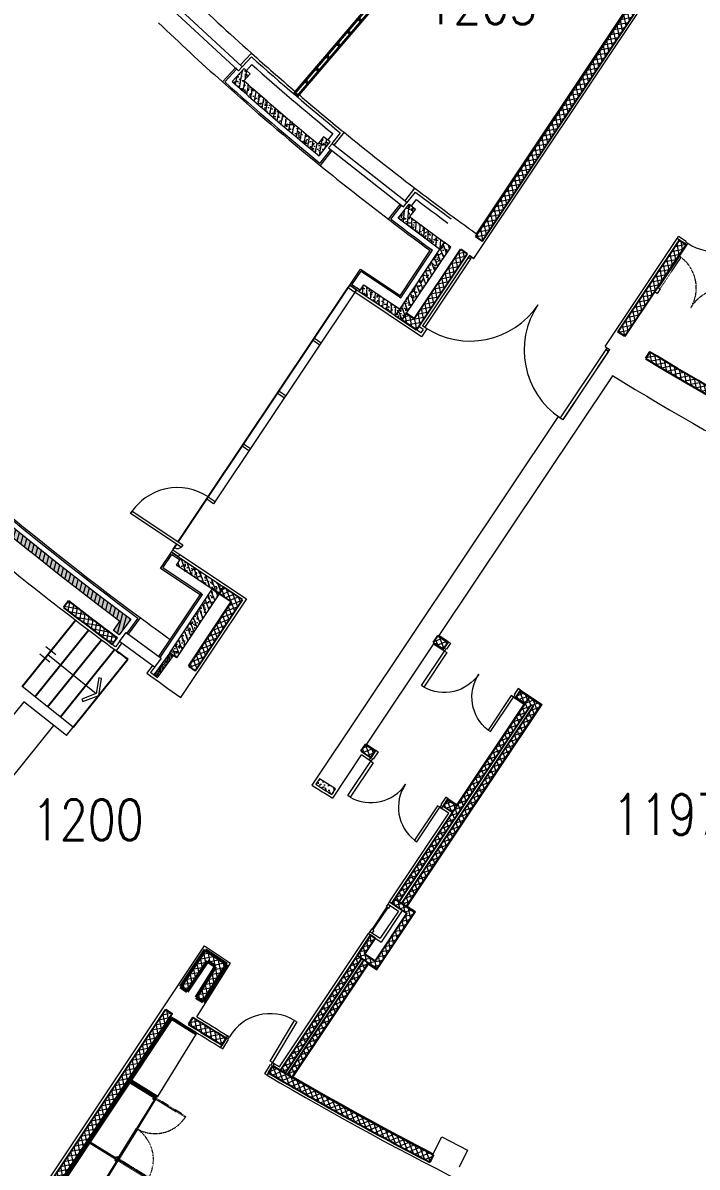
# Model space of a CAD drawing. Header units: inches. Extents: x 13084 to 220150, y 6494 to 167180.
# Drawn here: x 50790 to 63194, y 36095 to 57131 of the extents above; entities that cross this region are included whole.
import ezdxf
from ezdxf.enums import TextEntityAlignment as Align

# ---------------------------------------------------------------- set-up
doc = ezdxf.new("R2010")
doc.units = ezdxf.units.IN
doc.header["$MEASUREMENT"] = 0
doc.linetypes.add('Ground Floor$0$HIDDEN', pattern=[0.375, 0.25, -0.125])
for name, color, linetype, lineweight in [('Ground Floor$0$A-G23-M-Stairs-Concrete', 251, 'Continuous', 25), ('Ground Floor$0$A-G250-G-Walls-Low-Level', 8, 'Continuous', 15), ('Ground Floor$0$A-G250-G-Walls-Precast-Concrete', 7, 'Continuous', 15), ('Ground Floor$0$A-G250-M-Walls-Blockwork', 7, 'Continuous', 25), ('Ground Floor$0$A-G250-M-Walls-Concrete', 7, 'Continuous', 20), ('Ground Floor$0$A-G250-M-Walls-Plasterboard-Partition', 7, 'Continuous', 15), ('Ground Floor$0$A-G252-H-Internal-Walls', 251, 'Continuous', 9), ('Ground Floor$0$A-G262-H-Precast-Panel', 251, 'Continuous', 5), ('Ground Floor$0$A-G312-M-Metal-Cladding', 251, 'Continuous', 9), ('Ground Floor$0$A-G312-M-Wall-Cladding-Panel', 7, 'Continuous', 9), ('Ground Floor$0$A-G312-M-Wall-Finish-Plaster', 7, 'Continuous', 15), ('Ground Floor$0$A-G321-M-Window', 251, 'Continuous', 9), ('Ground Floor$0$A-G322-M-Door', 251, 'Continuous', 15), ('Ground Floor$0$A-G4-M-Furniture-Built-In', 251, 'Continuous', 9), ('Ground Floor$0$A-G572-Fire-Hose-Cabinet', 251, 'Continuous', 15), ('Ground Floor$0$A-Z036-G-Stair-Symbology', 251, 'Continuous', 15), ('Ground Floor$0$Z-Z001-S-Room-Name-Identification-250', 7, 'Continuous', 15)]:
    doc.layers.add(name, color=color, linetype=linetype, lineweight=lineweight)
doc.styles.add('Ground Floor$0$Tag-RomanS', font='romans.shx', dxfattribs={"width": 0.8})
pattern_1 = [(101, (31615.24, 164129.57), (-77.916658, -15.145464), []), (191, (31615.24, 164129.57), (15.145464, -77.916658), [])]
pattern_2 = [(291.250004, (31615.24, 164129.57), (73.978123, 28.768524), []), (21.250004, (31615.24, 164129.57), (-28.768524, 73.978123), [])]
pattern_3 = [(50, (31615.24, 164129.57), (182.18467, -15.93909), [19.05, -209.55]), (355, (31615.24, 164129.57), (-35.24283, 191.05664), [15.24, -167.64]), (100.451, (31630.42, 164128.24), (146.9425, 175.1167), [16.19, -178.09]), (46.1842, (31615.24, 164180.37), (271.07904, -42.04233), [28.575, -314.325]), (96.6356, (31637.83, 164176.87), (237.40423, 247.42556), [24.285, -267.135]), (351.184, (31615.24, 164180.37), (237.4046, 247.4251), [22.86, -251.46]), (21, (31640.64, 164167.67), (151.61488, -102.26552), [19.05, -209.55]), (326, (31640.64, 164167.67), (61.80203, 184.18797), [15.24, -167.64]), (71.4514, (31653.27, 164159.15), (213.4165, 81.92286), [16.19, -178.09]), (37.5, (31615.24, 164129.57), (3.088603, 84.55504), [0, -165.608, 0, -170.18, 0, -168.275]), (7.5, (31615.24, 164129.57), (66.81966, 100.180575), [0, -97.028, 0, -161.798, 0, -64.135]), (327.5, (31558.6, 164129.57), (135.590595, -5.728744), [0, -63.5, 0, -198.12, 0, -262.89]), (317.5, (31533.2, 164129.57), (148.12918, 25.42649), [0, -82.55, 0, -131.572, 0, -186.69])]
pattern_4 = [(110, (31615.24, 164129.57), (-74.5881, -27.14785), [])]

# ---------------------------------------------------------------- blocks, each defined once
blk = doc.blocks.new('Ground Floor$0$cb22')
at = {"linetype": 'Ground Floor$0$HIDDEN', "ltscale": 0.25}
for points in [[(-4, 2), (31, 2), (72, 698), (37, 700)], [(1402, 0), (1367, 0), (1367, 701), (1402, 701)], [(1402, 0), (1437, 0), (1437, 701), (1402, 701)], [(2808, 0), (2773, 0), (2773, 701), (2808, 701)]]:
    blk.add_lwpolyline(points, close=True, dxfattribs=at)
at = {"ltscale": 0.25}
for points in [[(-19, 2), (35, 2), (35, -98), (-25, -98)], [(1372, 0), (1432, 0), (1432, -100), (1372, -100)], [(2748, 0), (2808, 0), (2812, -100), (2748, -100)]]:
    blk.add_lwpolyline(points, close=True, dxfattribs=at)
at = {"linetype": 'Ground Floor$0$HIDDEN', "ltscale": 0.25}
for centre, start, end in [((-4, -2), 0.1605, 86.6222), ((1402, -2), 89.9732, 179.8432), ((1402, -2), 0.1568, 90.0268), ((2808, -2), 89.9732, 179.8432)]:
    blk.add_arc(centre, 703, start, end, dxfattribs=at)
blk = doc.blocks.new('Ground Floor$0$Plant Room Door 1600-180')
at = {"layer": 'Ground Floor$0$A-G322-M-Door'}
for points in [[(-1562, 180), (-1562, 942), (-1612, 942), (-1612, 180)], [(-138, 180), (-138, 942), (-88, 942), (-88, 180)], [(-1600, 130), (-1612, 130), (-1612, 180), (-1650, 180), (-1650, 0), (-1600, 0)], [(-100, 130), (-88, 130), (-88, 180), (-50, 180), (-50, 0), (-100, 0)]]:
    blk.add_lwpolyline(points, close=True, dxfattribs=at)
for centre, start, end in [((-1615, 179), 0.0901, 86.0243), ((-85, 179), 93.9757, 179.9099)]:
    blk.add_arc(centre, 765, start, end, dxfattribs=at)
blk = doc.blocks.new('Ground Floor$0$tag-roomname')
at = {"lineweight": 18, "ltscale": 0.01, "style": 'Ground Floor$0$Tag-RomanS', "width": 0.8}
blk.add_attdef('ROOM_NO_2', text='', height=3, dxfattribs=at).set_placement((0, 1.612), align=Align.MIDDLE_CENTER)
at = {"linetype": 'ByBlock', "lineweight": 13, "ltscale": 0.01, "style": 'Ground Floor$0$Tag-RomanS', "width": 0.8, "flags": 1}
for tag, p in [('ROOM_NAME_1', (0, -2.288)), ('AREA', (0, -5.744))]:
    blk.add_attdef(tag, text='', height=2.8, dxfattribs=at).set_placement(p, align=Align.MIDDLE_CENTER)
blk = doc.blocks.new('Ground Floor$0$Plant Room Door 1600-215')
at = {"layer": 'Ground Floor$0$A-G322-M-Door'}
for points in [[(-1562, 977), (-1612, 977), (-1612, 215), (-1562, 215), (-1562, 977)], [(-138, 977), (-88, 977), (-88, 215), (-138, 215), (-138, 977)], [(-100, 165), (-88, 165), (-88, 215), (-50, 215), (-50, 0), (-100, 0)]]:
    blk.add_lwpolyline(points, close=True, dxfattribs=at)
at = {"layer": 'Ground Floor$0$A-G322-M-Door', "elevation": 0}
blk.add_lwpolyline([(-1600, 165), (-1612, 165), (-1612, 215), (-1650, 215), (-1650, 0), (-1600, 0)], close=True, dxfattribs=at)
at = {"layer": 'Ground Floor$0$A-G322-M-Door'}
for centre, start, end in [((-1615, 214), 0.0901, 86.0243), ((-85, 214), 93.9757, 179.9099)]:
    blk.add_arc(centre, 765, start, end, dxfattribs=at)
blk = doc.blocks.new('Ground Floor$0$d64')
at = {"layer": 'Ground Floor$0$A-G322-M-Door'}
blk.add_lwpolyline([(61530, -126906), (62649, -126862), (62651, -126912), (61532, -126956)], close=True, dxfattribs=at)
for radius, start, end in [(100, 92.263, 182.263), (1020, 272.263, 3.6339)]:
    blk.add_arc((61631, -126927), radius, start, end, dxfattribs=at)
blk = doc.blocks.new('Ground Floor$0$FHC')
at = {"ltscale": 0.2}
for p, q in [((700, 280), (0, 280)), ((0, 0), (0, 280)), ((650, 230), (50, 230)), ((50, 0), (50, 230)), ((650, 0), (650, 230)), ((700, 0), (700, 280)), ((50, 0), (0, 0)), ((100, 50), (50, 50)), ((50, 0), (50, 50)), ((100, 0), (50, 0)), ((100, 50), (100, 0)), ((100, 35), (600, 35)), ((100, 15), (600, 15)), ((600, 0), (600, 50)), ((600, 50), (650, 50)), ((600, 0), (650, 0)), ((650, 0), (650, 50)), ((650, 0), (700, 0))]:
    blk.add_line(p, q, dxfattribs=at)
blk = doc.blocks.new('Ground Floor$0$FIRE DOOR 3100mm')
at = {"layer": 'Ground Floor$0$A-G322-M-Door', "linetype": 'Continuous'}
for p, q in [((-3089, -52, 0), (-3103, -52, 0)), ((-3089, -40, 0), (-3089, -52, 0)), ((-13, -41, 0), (-13, -53, 0)), ((-13, -53, 0), (1, -53, 0))]:
    blk.add_line(p, q, dxfattribs=at)
at = {"layer": 'Ground Floor$0$A-G322-M-Door'}
for p, q in [((-3103, -52, 0), (-3103, -1551, 0)), ((-3049, -40, 0), (-3089, -40, 0)), ((-3049, -40, 0), (-3049, -1551, 0)), ((-53, -41, 0), (-13, -41, 0)), ((-53, -41, 0), (-53, -1552, 0)), ((1, -53, 0), (1, -1552, 0)), ((-3049, -1551, 0), (-3103, -1551, 0)), ((-3102, -1551, 0), (-3052, -1551, 0)), ((-53, -1552, 0), (1, -1552, 0)), ((0, -1552, 0), (-50, -1552, 0))]:
    blk.add_line(p, q, dxfattribs=at)
at = {"layer": 'Ground Floor$0$A-G322-M-Door', "elevation": 0}
for points in [[(-3049, -38), (-3049, 0), (-3103, 0), (-3103, -50), (-3091, -50), (-3091, -38), (-3049, -38)], [(-53, -39), (-53, -1), (1, -1), (1, -51), (-11, -51), (-11, -39), (-53, -39)]]:
    blk.add_lwpolyline(points, dxfattribs=at)
at = {"layer": 'Ground Floor$0$A-G322-M-Door'}
for centre, start, end in [((-3051, -51, 0), 270.0847, 0.0108), ((-50, -51, 0), 179.9653, 269.8919)]:
    blk.add_arc(centre, 1501, start, end, dxfattribs=at)
blk = doc.blocks.new('Ground Floor$0$Part Frame4')
for p, q in [((0, 100), (6016, 100, 0)), ((0, 100), (0, 0)), ((0, 87), (6016, 87)), ((0, 75), (6016, 75)), ((6016, 25), (0, 25)), ((6016, 13), (0, 13)), ((0, 0), (6016, 0, 0)), ((6016, 100, 0), (6016, 0, 0))]:
    blk.add_line(p, q)
at = {"elevation": 0}
for points in [[(0, 25), (0, 75), (50, 75), (50, 65), (10, 65), (10, 35), (50, 35), (50, 25)], [(300, 25), (300, 75), (350, 75), (350, 65), (310, 65), (310, 35), (350, 35), (350, 25)], [(600, 25), (600, 75), (650, 75), (650, 65), (610, 65), (610, 35), (650, 35), (650, 25)], [(900, 25), (900, 75), (950, 75), (950, 65), (910, 65), (910, 35), (950, 35), (950, 25)], [(1200, 25), (1200, 75), (1250, 75), (1250, 65), (1210, 65), (1210, 35), (1250, 35), (1250, 25)], [(1500, 25), (1500, 75), (1550, 75), (1550, 65), (1510, 65), (1510, 35), (1550, 35), (1550, 25)], [(1800, 25), (1800, 75), (1850, 75), (1850, 65), (1810, 65), (1810, 35), (1850, 35), (1850, 25)], [(2100, 25), (2100, 75), (2150, 75), (2150, 65), (2110, 65), (2110, 35), (2150, 35), (2150, 25)], [(2400, 25), (2400, 75), (2450, 75), (2450, 65), (2410, 65), (2410, 35), (2450, 35), (2450, 25)], [(2700, 25), (2700, 75), (2750, 75), (2750, 65), (2710, 65), (2710, 35), (2750, 35), (2750, 25)], [(3000, 25), (3000, 75), (3050, 75), (3050, 65), (3010, 65), (3010, 35), (3050, 35), (3050, 25)], [(3316, 25), (3316, 75), (3266, 75), (3266, 65), (3306, 65), (3306, 35), (3266, 35), (3266, 25)], [(3616, 25), (3616, 75), (3566, 75), (3566, 65), (3606, 65), (3606, 35), (3566, 35), (3566, 25)], [(3916, 25), (3916, 75), (3866, 75), (3866, 65), (3906, 65), (3906, 35), (3866, 35), (3866, 25)], [(4216, 25), (4216, 75), (4166, 75), (4166, 65), (4206, 65), (4206, 35), (4166, 35), (4166, 25)], [(4516, 25), (4516, 75), (4466, 75), (4466, 65), (4506, 65), (4506, 35), (4466, 35), (4466, 25)], [(4816, 25), (4816, 75), (4766, 75), (4766, 65), (4806, 65), (4806, 35), (4766, 35), (4766, 25)], [(5116, 25), (5116, 75), (5066, 75), (5066, 65), (5106, 65), (5106, 35), (5066, 35), (5066, 25)], [(5416, 25), (5416, 75), (5366, 75), (5366, 65), (5406, 65), (5406, 35), (5366, 35), (5366, 25)], [(5716, 25), (5716, 75), (5666, 75), (5666, 65), (5706, 65), (5706, 35), (5666, 35), (5666, 25)], [(6016, 25), (6016, 75), (5966, 75), (5966, 65), (6006, 65), (6006, 35), (5966, 35), (5966, 25)]]:
    blk.add_lwpolyline(points, close=True, dxfattribs=at)
blk = doc.blocks.new('Ground Floor$0$A$C647553F4')
for p, q in [((2, 0), (0, 0)), ((2, -21), (2, 0)), ((2, -21), (0, -21)), ((17, -8), (2, -8)), ((17, -13), (2, -13)), ((5, -36), (30, -36)), ((5, -39), (5, -36)), ((10, -13), (8, -36)), ((11, -3), (11, -8)), ((11, -3), (24, -3)), ((13, -5), (21, -5)), ((13, -8), (13, -5)), ((13, -15), (13, -13)), ((21, -15), (13, -15)), ((21, -5), (21, -15)), ((24, -3), (27, -36)), ((30, -39), (30, -36))]:
    blk.add_line(p, q)
at = {"elevation": 0}
blk.add_lwpolyline([(5, -36), (30, -36), (30, -39), (5, -39)], close=True, dxfattribs=at)
blk.add_circle((17, -10), 2.46)
blk = doc.blocks.new('Ground Floor$0$A$C05DB4EB2')
h = blk.add_hatch(color=256)
h.paths.add_polyline_path([(-13, -48), (13, -48), (13, -2), (-13, -2)], flags=16)
h.paths.add_polyline_path([(-15, -50), (15, -50), (15, 0), (-15, 0)])
for points in [[(-15, -50), (15, -50), (15, 0), (-15, 0)], [(-13, -48), (13, -48), (13, -2), (-13, -2)]]:
    blk.add_lwpolyline(points, close=True)

msp = doc.modelspace()

# ---------------------------------------------------------------- hatches: boundary and pattern name
at = {"layer": 'Ground Floor$0$A-G252-H-Internal-Walls'}
h = msp.add_hatch(dxfattribs=at)
h.set_pattern_fill('ANSI37', color=256, scale=25, angle=56, style=0)
h.set_pattern_definition(pattern_1)
h.paths.add_polyline_path([(62584, 58120), (62463, 58208), (59117, 53204), (59239, 53116)])
h = msp.add_hatch(dxfattribs=at)
h.set_pattern_fill('ANSI37', color=256, scale=25, angle=56, style=0)
h.set_pattern_definition(pattern_1)
h.paths.add_polyline_path([(61736, 51448), (61864, 51369), (62990, 53055), (62865, 53138)])
h = msp.add_hatch(dxfattribs=at)
h.set_pattern_fill('ANSI37', color=256, scale=25, angle=56, style=0)
h.set_pattern_definition(pattern_1)
h.paths.add_polyline_path([(58964, 52883), (58842, 52971), (57988, 51694), (57845, 51790), (57762, 51665), (58030, 51486)])
h = msp.add_hatch(dxfattribs=at)
h.set_pattern_fill('ANSI37', color=256, scale=25, angle=56, style=0)
h.set_pattern_definition([(101, (31615.24, 164128.42), (-77.91666, -15.145464), []), (191, (31615.24, 164128.42), (15.145464, -77.91666), [])])
h.paths.add_polyline_path([(65019, 50736, -0.00077), (64887, 50808), (64393, 49898, -0.011741), (62366, 51060), (62288, 50932, 0.034592), (68421, 47779), (68479, 47917, -0.022075), (64525, 49827)])
h.paths.add_polyline_path([(62366, 51060, -0.000251), (62324, 51086), (62245, 50958, 0.000251), (62288, 50932)])
h.paths.add_polyline_path([(68525, 47898, -0.000251), (68479, 47917), (68421, 47779, 0.000251), (68467, 47759)])
h = msp.add_hatch(dxfattribs=at)
h.set_pattern_fill('ANSI37', color=256, scale=25, angle=-113.75, style=0)
h.set_pattern_definition([(291.250004, (31612.745, 164131.24), (73.978123, 28.768524), []), (21.250004, (31612.745, 164131.24), (-28.768524, 73.978123), [])])
h.paths.add_polyline_path([(53835, 45304), (53957, 45217), (54832, 46527), (54480, 46762), (54397, 46637), (54624, 46485)])
h = msp.add_hatch(dxfattribs=at)
h.set_pattern_fill('ANSI37', color=256, scale=25, angle=35, style=0)
h.set_pattern_definition([(80, (31615.24, 164129.57), (-78.169115, 13.783324), []), (170, (31615.24, 164129.57), (-13.783324, -78.169115), [])])
h.paths.add_polyline_path([(51628, 46504), (51536, 46385, 0.004709), (52432, 45705), (52522, 45825, -0.004709)])
h = msp.add_hatch(dxfattribs=at)
h.set_pattern_fill('ANSI37', color=256, scale=25, angle=-113.75, style=0)
h.set_pattern_definition(pattern_2)
h.paths.add_polyline_path([(58606, 45740), (58423, 45862), (58340, 45738), (58523, 45616)])
h = msp.add_hatch(dxfattribs=at)
h.set_pattern_fill('AR-CONC', color=256, scale=0.3, angle=90, style=0)
h.set_pattern_definition([(140, (31615.24, 164129.57), (4.781726, 54.6554), [5.715, -62.865]), (85, (31615.24, 164129.57), (-57.316993, -10.572848), [4.572, -50.292]), (190.451, (31615.637, 164134.124), (-52.535006, 44.08275), [4.857, -53.427]), (136.1842, (31600, 164129.57), (12.6127, 81.323712), [8.5725, -94.2975]), (186.6356, (31601.05, 164136.35), (-74.227667, 71.22127), [7.2855, -80.1405]), (81.184, (31600, 164129.57), (-74.227535, 71.22138), [6.858, -75.438]), (111, (31603.81, 164137.19), (30.679656, 45.484464), [5.715, -62.865]), (56, (31603.81, 164137.19), (-55.25639, 18.540609), [4.572, -50.292]), (161.4514, (31606.365, 164140.98), (-24.576857, 64.024947), [4.857, -53.427]), (127.5, (31615.239, 164129.57), (-25.3665117, 0.926581), [0, -49.6824, 0, -51.054, 0, -50.4825]), (97.5, (31615.24, 164129.57), (-30.0541724, 20.045899), [0, -29.1084, 0, -48.5394, 0, -19.2405]), (57.5, (31615.239, 164112.577), (1.7186232, 40.6771786), [0, -19.05, 0, -59.436, 0, -78.867]), (47.5, (31615.24, 164104.957), (-7.627947, 44.438754), [0, -24.765, 0, -39.4716, 0, -56.007])])
h.paths.add_polyline_path([(53560, 45500), (53493, 45548), (53200, 45142), (53268, 45094)])
h = msp.add_hatch(dxfattribs=at)
h.set_pattern_fill('ANSI37', color=256, scale=25, angle=-113.75, style=0)
h.set_pattern_definition([(291.250004, (32948.61, 166125.1), (73.978123, 28.768524), []), (21.250004, (32948.61, 166125.1), (-28.768524, 73.978123), [])])
h.paths.add_polyline_path([(60028, 44610), (60111, 44735), (59937, 44851), (59853, 44727)])
h = msp.add_hatch(dxfattribs=at)
h.set_pattern_fill('ANSI37', color=256, scale=25, angle=-113.75, style=0)
h.set_pattern_definition(pattern_2)
h.paths.add_polyline_path([(60319, 44596), (60111, 44735), (57632, 41024), (57715, 40968), (60139, 44596), (60180, 44568), (57757, 40941), (57840, 40885)])
h = msp.add_hatch(dxfattribs=at)
h.set_pattern_fill('ANSI37', color=256, scale=25, angle=-113.75, style=0)
h.set_pattern_definition(pattern_2)
h.paths.add_polyline_path([(57090, 43867), (57007, 43742), (57189, 43620), (57273, 43745)])
h = msp.add_hatch(dxfattribs=at)
h.set_pattern_fill('AR-CONC', color=256, angle=90, style=0)
h.set_pattern_definition([(140, (31615.24, 164129.57), (15.93909, 182.18467), [19.05, -209.55]), (85, (31615.24, 164129.57), (-191.05664, -35.24283), [15.24, -167.64]), (190.451, (31616.57, 164144.75), (-175.1167, 146.9425), [16.19, -178.09]), (136.1842, (31564.44, 164129.57), (42.04233, 271.07904), [28.575, -314.325]), (186.6356, (31567.94, 164152.16), (-247.42556, 237.40423), [24.285, -267.135]), (81.184, (31564.44, 164129.57), (-247.4251, 237.4046), [22.86, -251.46]), (111, (31577.14, 164154.97), (102.26552, 151.61488), [19.05, -209.55]), (56, (31577.14, 164154.97), (-184.18797, 61.80203), [15.24, -167.64]), (161.4514, (31585.66, 164167.6), (-81.92286, 213.4165), [16.19, -178.09]), (127.5, (31615.24, 164129.57), (-84.55504, 3.088603), [0, -165.608, 0, -170.18, 0, -168.275]), (97.5, (31615.24, 164129.57), (-100.180575, 66.81966), [0, -97.028, 0, -161.798, 0, -64.135]), (57.5, (31615.24, 164072.93), (5.728744, 135.590595), [0, -63.5, 0, -198.12, 0, -262.89]), (47.5, (31615.24, 164047.53), (-25.42649, 148.12918), [0, -82.55, 0, -131.572, 0, -186.69])])
h.paths.add_polyline_path([(56247, 43236), (56178, 43132, 0.001465), (56474, 42945), (56543, 43049)])
h = msp.add_hatch(dxfattribs=at)
h.set_pattern_fill('ANSI37', color=256, scale=25, angle=-113.75, style=0)
h.set_pattern_definition(pattern_2)
h.paths.add_polyline_path([(58694, 42614), (58778, 42739), (58603, 42856), (58520, 42731)])
h = msp.add_hatch(dxfattribs=at)
h.set_pattern_fill('ANSI37', color=256, scale=25, angle=-123.7538, style=0)
h.set_pattern_definition([(191.24621, (64336.445, 93072.425), (-15.48015, 77.85085), []), (101.24621, (64336.445, 93072.425), (77.85085, 15.48015), [])])
h.paths.add_polyline_path([(56937, 39985), (57187, 40359), (57271, 40303), (57076, 40012), (57271, 39882), (57855, 40755), (57797, 40794), (57797, 40794), (57576, 40941), (57576, 40941), (57576, 40941), (57797, 40794), (57797, 40794), (57576, 40941), (57632, 41024), (57994, 40782), (57299, 39743)])
h = msp.add_hatch(dxfattribs=at)
h.set_pattern_fill('ANSI37', color=256, scale=25, angle=56, style=0)
h.set_pattern_definition(pattern_1)
h.paths.add_polyline_path([(54146, 40091), (53691, 39409), (53815, 39326), (54187, 39883), (54335, 39784), (53980, 39216), (54105, 39132), (54539, 39828)])
h = msp.add_hatch(dxfattribs=at)
h.set_pattern_fill('ANSI37', color=256, scale=25, angle=-113.75, style=0)
h.set_pattern_definition(pattern_2)
h.paths.add_polyline_path([(55526, 37873, 0.000388), (55613, 37823), (57020, 39929), (56937, 39985)])
h = msp.add_hatch(dxfattribs=at)
h.set_pattern_fill('ANSI37', color=256, scale=25, angle=-113.75, style=0)
h.set_pattern_definition(pattern_2)
h.paths.add_polyline_path([(57145, 39846), (57062, 39901), (55656, 37797, 0.000388), (55743, 37747)])
h = msp.add_hatch(dxfattribs=at)
h.set_pattern_fill('ANSI37', color=256, scale=25, angle=56, style=0)
h.set_pattern_definition(pattern_1)
edge = h.paths.add_edge_path()
edge.add_line((53411, 38995), (53536, 38911))
edge.add_line((53536, 38911), (48132, 30824))
edge.add_arc((88004, 93463), 74252, 237.40601, 237.52178, ccw=False)
edge.add_line((48006, 30905), (53411, 38995))
h = msp.add_hatch(dxfattribs=at)
h.set_pattern_fill('ANSI37', color=256, scale=25, angle=56, style=0)
h.set_pattern_definition(pattern_1)
h.paths.add_polyline_path([(53917, 38846), (53834, 38720, 0.002807), (54452, 38339), (54530, 38468, -0.002787)])
h = msp.add_hatch(dxfattribs=at)
h.set_pattern_fill('ANSI37', color=256, scale=25, angle=-113.75, style=0)
h.set_pattern_definition(pattern_2)
h.paths.add_polyline_path([(58276, 36185), (58346, 36318, -0.013087), (55388, 37954), (55311, 37826, 0.013092)])
at = {"layer": 'Ground Floor$0$A-G262-H-Precast-Panel'}
h = msp.add_hatch(dxfattribs=at)
h.set_pattern_fill('AR-CONC', color=256, style=0)
h.set_pattern_definition(pattern_3)
edge = h.paths.add_edge_path()
edge.add_arc((88115, 93630), 50175, 228.4776, 230.5223, ccw=False)
edge.add_line((54854, 56064), (54972, 56192))
edge.add_line((54972, 56192), (54860, 56292))
edge.add_line((54860, 56292), (54640, 56053))
edge.add_arc((88115, 93630), 50325, 228.3032, 230.6968)
edge.add_line((56238, 54688), (56441, 54945))
edge.add_line((56441, 54945), (56323, 55038))
edge.add_line((56323, 55038), (56215, 54901))
h = msp.add_hatch(dxfattribs=at)
h.set_pattern_fill('ANSI31', color=256, scale=25, angle=35, style=0)
h.set_pattern_definition([(80, (31615.24, 164129.57), (-78.169115, 13.783324), [])])
edge = h.paths.add_edge_path()
edge.add_arc((88115, 93630), 50175, 228.4776, 230.5223, ccw=False)
edge.add_line((54854, 56064), (54972, 56192))
edge.add_line((54972, 56192), (54860, 56292))
edge.add_line((54860, 56292), (54640, 56053))
edge.add_arc((88115, 93630), 50325, 228.3032, 230.6968)
edge.add_line((56238, 54688), (56441, 54945))
edge.add_line((56441, 54945), (56323, 55038))
edge.add_line((56323, 55038), (56215, 54901))
h = msp.add_hatch(dxfattribs=at)
h.set_pattern_fill('AR-CONC', color=256, style=0)
h.set_pattern_definition(pattern_3)
h.paths.add_polyline_path([(58540, 53098), (58456, 52973), (57692, 53542), (57895, 53800), (58012, 53707), (57904, 53570)])
h = msp.add_hatch(dxfattribs=at)
h.set_pattern_fill('ANSI31', color=256, scale=25, angle=40, style=0)
h.set_pattern_definition([(85, (31615.24, 164129.57), (-79.072954, 6.917987), [])])
h.paths.add_polyline_path([(58540, 53098), (58456, 52973), (57692, 53542), (57895, 53800), (58012, 53707), (57904, 53570)])
h = msp.add_hatch(dxfattribs=at)
h.set_pattern_fill('AR-CONC', color=256, style=0)
h.set_pattern_definition(pattern_3)
h.paths.add_polyline_path([(58661, 53010), (58540, 53098), (57638, 51748), (57762, 51665)])
h = msp.add_hatch(dxfattribs=at)
h.set_pattern_fill('ANSI31', color=256, scale=25, angle=65, style=0)
h.set_pattern_definition(pattern_4)
h.paths.add_polyline_path([(58661, 53010), (58540, 53098), (57638, 51748), (57762, 51665)])
h = msp.add_hatch(dxfattribs=at)
h.set_pattern_fill('AR-CONC', color=256, style=0)
h.set_pattern_definition([(50, (31614.86, 164129.82), (182.18467, -15.93909), [19.05, -209.55]), (355, (31614.86, 164129.82), (-35.24283, 191.05664), [15.24, -167.64]), (100.451, (31630.05, 164128.5), (146.9425, 175.1167), [16.19, -178.09]), (46.1842, (31614.86, 164180.62), (271.07904, -42.04233), [28.575, -314.325]), (96.6356, (31637.45, 164177.12), (237.40423, 247.42556), [24.285, -267.135]), (351.184, (31614.86, 164180.62), (237.4046, 247.4251), [22.86, -251.46]), (21, (31640.26, 164167.92), (151.61488, -102.26552), [19.05, -209.55]), (326, (31640.26, 164167.92), (61.80203, 184.18797), [15.24, -167.64]), (71.4514, (31652.9, 164159.4), (213.4165, 81.92286), [16.19, -178.09]), (37.5, (31614.864, 164129.82), (3.088603, 84.55504), [0, -165.608, 0, -170.18, 0, -168.275]), (7.5, (31614.86, 164129.82), (66.81966, 100.180575), [0, -97.028, 0, -161.798, 0, -64.135]), (327.5, (31558.22, 164129.82), (135.590595, -5.728744), [0, -63.5, 0, -198.12, 0, -262.89]), (317.5, (31532.82, 164129.82), (148.12918, 25.42649), [0, -82.55, 0, -131.572, 0, -186.69])])
h.paths.add_polyline_path([(57062, 52313), (57720, 51873), (57637, 51749), (56979, 52189)])
h = msp.add_hatch(dxfattribs=at)
h.set_pattern_fill('ANSI31', color=256, scale=25, angle=40, style=0)
h.set_pattern_definition([(85, (31614.864, 164129.82), (-79.072954, 6.917987), [])])
h.paths.add_polyline_path([(57062, 52313), (57720, 51873), (57637, 51749), (56979, 52189)])
h = msp.add_hatch(dxfattribs=at)
h.set_pattern_fill('AR-CONC', color=256, style=0)
h.set_pattern_definition(pattern_3)
h.paths.add_polyline_path([(46807, 51258), (46703, 51151, 0.03258), (52576, 46127), (52456, 45961), (52563, 45881), (52773, 46168, -0.033169)])
h = msp.add_hatch(dxfattribs=at)
h.set_pattern_fill('ANSI31', color=256, scale=25, angle=30, style=0)
h.set_pattern_definition([(75, (31615.24, 164129.57), (-76.67036, 20.54376), [])])
h.paths.add_polyline_path([(46807, 51258), (46703, 51151, 0.03258), (52576, 46127), (52456, 45961), (52563, 45881), (52773, 46168, -0.033169)])
h = msp.add_hatch(dxfattribs=at)
h.set_pattern_fill('AR-CONC', color=256, style=0)
h.set_pattern_definition(pattern_3)
h.paths.add_polyline_path([(53700, 47283), (54483, 46760), (54400, 46636), (53617, 47159)])
h = msp.add_hatch(dxfattribs=at)
h.set_pattern_fill('AR-CONC', color=256, style=0)
h.set_pattern_definition(pattern_3)
h.paths.add_polyline_path([(53700, 47283), (54483, 46760), (54400, 46636), (53617, 47159)])
h = msp.add_hatch(dxfattribs=at)
h.set_pattern_fill('ANSI31', color=256, scale=25, angle=65, style=0)
h.set_pattern_definition(pattern_4)
h.paths.add_polyline_path([(53700, 47283), (54483, 46760), (54400, 46636), (53617, 47159)])
h = msp.add_hatch(dxfattribs=at)
h.set_pattern_fill('AR-CONC', color=256, style=0)
h.set_pattern_definition(pattern_3)
h.paths.add_polyline_path([(54400, 46636), (53614, 45460), (53493, 45548), (54275, 46719)])
h = msp.add_hatch(dxfattribs=at)
h.set_pattern_fill('AR-CONC', color=256, style=0)
h.set_pattern_definition(pattern_3)
h.paths.add_polyline_path([(54400, 46636), (53614, 45460), (53493, 45548), (54275, 46719)])
h = msp.add_hatch(dxfattribs=at)
h.set_pattern_fill('ANSI31', color=256, scale=25, angle=65, style=0)
h.set_pattern_definition(pattern_4)
h.paths.add_polyline_path([(54400, 46636), (53614, 45460), (53493, 45548), (54275, 46719)])

# ---------------------------------------------------------------- linework, layer by layer
at = {"layer": 'Ground Floor$0$A-G23-M-Stairs-Concrete'}
for p, q in [((56774, 52265, 0), (54201, 48416, 0)), ((54201, 48416, 0), (53648, 47589)), ((53620, 47547, 0), (53551, 47443, 0)), ((50774, 44929), (51759, 46150)), ((51010, 44743), (51998, 45969)), ((51245, 44558), (52237, 45788)), ((51481, 44372), (52478, 45608)), ((51718, 44185), (52720, 45430))]:
    msp.add_line(p, q, dxfattribs=at)
msp.add_arc((88116, 93630), 59800, 233.45144, 233.70788, dxfattribs=at)
at = {"layer": 'Ground Floor$0$A-G250-G-Walls-Low-Level', "elevation": 0}
msp.add_lwpolyline([(53500, 45789, -0.002913), (52945, 46196)], format="xyb", dxfattribs=at)
at = {"layer": 'Ground Floor$0$A-G250-G-Walls-Low-Level'}
for centre, radius, start, end in [((88206, 93730), 49835, 226.297, 228.2056), ((88115, 93630), 50450, 226.3414, 228.1586), ((88198, 93737), 49835, 230.797, 232.7056), ((88115, 93630), 50450, 230.8414, 232.6586)]:
    msp.add_arc(centre, radius, start, end, dxfattribs=at)
at = {"layer": 'Ground Floor$0$A-G250-G-Walls-Precast-Concrete'}
for points in [[(52576, 46127, -0.06523), (41531, 56896), (41648, 56989, 0.065851), (52773, 46168), (52563, 45881), (52456, 45961)], [(56215, 54901, -0.008922), (54854, 56064), (54972, 56192), (54860, 56292), (54640, 56053, 0.010445), (56238, 54688), (56441, 54945), (56323, 55038)]]:
    msp.add_lwpolyline(points, format="xyb", close=True, dxfattribs=at)
at = {"layer": 'Ground Floor$0$A-G250-G-Walls-Precast-Concrete', "elevation": 0}
for points in [[(58540, 53098), (58456, 52973), (57692, 53542), (57895, 53800), (58012, 53707), (57904, 53570), (58540, 53098)], [(54400, 46636), (53614, 45460), (53493, 45548), (54275, 46719), (54400, 46636)]]:
    msp.add_lwpolyline(points, dxfattribs=at)
at = {"layer": 'Ground Floor$0$A-G250-G-Walls-Precast-Concrete'}
for points in [[(58661, 53010), (58540, 53098), (57638, 51748), (57762, 51665)], [(57061, 52314), (57721, 51873), (57637, 51748), (56978, 52189)], [(53698, 47285), (54483, 46760), (54400, 46636), (53615, 47160)]]:
    msp.add_lwpolyline(points, close=True, dxfattribs=at)
at = {"layer": 'Ground Floor$0$A-G250-M-Walls-Blockwork'}
for p, q in [((59117, 53204, 0), (62462, 58208, 0)), ((59238, 53117, 0), (62583, 58120, 0)), ((59117, 53204, 0), (59238, 53117, 0)), ((61736, 51448, 0), (62865, 53138, 0)), ((61864, 51369), (62990, 53055, 0)), ((62865, 53138, 0), (62990, 53055, 0)), ((57988, 51694, 0), (58842, 52971, 0)), ((58030, 51486, 0), (58964, 52883, 0)), ((58843, 52970, 0), (58964, 52883, 0)), ((57845, 51790), (57762, 51665)), ((57845, 51790), (57988, 51694, 0)), ((58030, 51486), (57762, 51665)), ((61864, 51369), (61736, 51448, 0)), ((62323, 51086, 0), (62244, 50958, 0)), ((54483, 46760), (54400, 46636)), ((54832, 46527), (54483, 46760)), ((51628, 46504), (51536, 46385)), ((53957, 45217, 0), (54832, 46527, 0)), ((54400, 46636), (54624, 46485)), ((54624, 46485, 0), (53835, 45304, 0)), ((58423, 45862, 0), (58340, 45738, 0)), ((52522, 45825), (52432, 45705)), ((53835, 45304, 0), (53957, 45217)), ((59853, 44727), (59937, 44851)), ((60111, 44735), (57632, 41024)), ((60028, 44610), (59853, 44727)), ((60139, 44596), (57715, 40969)), ((57090, 43867, 0), (57007, 43742, 0)), ((58603, 42856, 0), (58520, 42731, 0)), ((58520, 42731, 0), (58694, 42614, 0)), ((58778, 42739, 0), (58603, 42856, 0)), ((55526, 37873, 0), (56937, 39985, 0)), ((55613, 37823, 0), (57020, 39929, 0)), ((57062, 39901, 0), (55656, 37797, 0)), ((57145, 39846, 0), (55743, 37747, 0)), ((53917, 38846, 0), (53834, 38720, 0)), ((54530, 38468, 0), (54452, 38339, 0)), ((55311, 37826, 0), (55388, 37954, 0)), ((58276, 36185, 0), (58346, 36318, 0)), ((58346, 36318, 0), (58276, 36185, 0))]:
    msp.add_line(p, q, dxfattribs=at)
at = {"layer": 'Ground Floor$0$A-G250-M-Walls-Blockwork', "lineweight": 50, "ltscale": 0.02}
for p, q in [((53691, 39409), (54146, 40091)), ((54146, 40091), (54539, 39828)), ((54187, 39883), (53815, 39326)), ((53980, 39216), (54335, 39784)), ((54539, 39828), (54105, 39132)), ((54335, 39784), (54187, 39883)), ((53815, 39326), (53691, 39409)), ((54105, 39132), (53980, 39216))]:
    msp.add_line(p, q, dxfattribs=at)
at = {"layer": 'Ground Floor$0$A-G250-M-Walls-Blockwork', "elevation": 0}
for points in [[(58340, 45738), (58523, 45616), (58606, 45740), (58423, 45862)], [(57007, 43742), (57189, 43620), (57273, 43745), (57090, 43867)], [(57994, 40782), (57632, 41024), (57576, 40941), (57855, 40755), (57271, 39882), (57076, 40012), (57271, 40303), (57187, 40359), (56937, 39985), (57299, 39743), (57994, 40782)]]:
    msp.add_lwpolyline(points, dxfattribs=at)
at = {"layer": 'Ground Floor$0$A-G250-M-Walls-Blockwork'}
for points in [[(57840, 40885), (60319, 44596), (59937, 44851)], [(57757, 40941), (60180, 44568), (60139, 44596)]]:
    msp.add_lwpolyline(points, dxfattribs=at)
msp.add_lwpolyline([(53411, 38995), (53536, 38911), (48132, 30824, -0.000505), (48006, 30905), (53411, 38995)], format="xyb", dxfattribs=at)
for centre, radius, start, end in [((88115, 93629, 0), 49901, 238.772, 246.8115), ((88115, 93629, 0), 49751, 238.7732, 241.5216), ((88116, 93630), 59600, 232.25056, 233.32986), ((88116, 93630), 59750, 232.25056, 233.32986), ((88115, 93630, 0), 64732, 238.02223, 238.66554), ((88115, 93630, 0), 64582, 238.02583, 238.66451), ((88115, 93630, 0), 64582, 239.55169, 242.55095), ((88115, 93630, 0), 64732, 239.55067, 242.55095)]:
    msp.add_arc(centre, radius, start, end, dxfattribs=at)
at = {"layer": 'Ground Floor$0$A-G250-M-Walls-Concrete'}
for p, q in [((56247, 43236, 0), (56178, 43132, 0)), ((56543, 43049), (56247, 43236, 0)), ((56474, 42945, 0), (56543, 43049, 0))]:
    msp.add_line(p, q, dxfattribs=at)
at = {"layer": 'Ground Floor$0$A-G250-M-Walls-Concrete', "elevation": 0}
msp.add_lwpolyline([(53560, 45500), (53493, 45548), (53200, 45142), (53268, 45094)], close=True, dxfattribs=at)
at = {"layer": 'Ground Floor$0$A-G250-M-Walls-Concrete'}
msp.add_arc((88115, 93630, 0), 59750, 237.68855, 238.0243, dxfattribs=at)
at = {"layer": 'Ground Floor$0$A-G312-M-Metal-Cladding'}
for p, q in [((56802, 52307), (57002, 52606)), ((57002, 52606, 0), (57732, 52118)), ((56844, 52315), (57011, 52565)), ((57011, 52565), (57716, 52093)), ((56978, 52189), (56802, 52307)), ((56995, 52214), (56844, 52315)), ((56978, 52189), (56995, 52214)), ((57732, 52118), (57716, 52093)), ((53323, 47102, 0), (53523, 47402, 0)), ((53365, 47111, 0), (53531, 47360, 0)), ((53523, 47402, 0), (53698, 47285, 0)), ((53531, 47360, 0), (53681, 47260, 0)), ((53681, 47260, 0), (53698, 47285, 0)), ((54054, 46614, 0), (53323, 47102, 0)), ((54071, 46639, 0), (53365, 47111, 0)), ((54071, 46639, 0), (54054, 46614, 0))]:
    msp.add_line(p, q, dxfattribs=at)
at = {"layer": 'Ground Floor$0$A-G312-M-Wall-Cladding-Panel'}
for p, q in [((54462, 56045), (54699, 56302)), ((54504, 56047), (54721, 56281)), ((54699, 56302), (54721, 56281)), ((56451, 54804), (56253, 54553)), ((56474, 54785), (56258, 54511)), ((56451, 54804), (56474, 54785)), ((57515, 53520), (57732, 53794)), ((57557, 53525), (57755, 53776)), ((57732, 53794), (57755, 53776)), ((57716, 52093), (58284, 52944)), ((57740, 52076), (58325, 52951)), ((57716, 52093), (57740, 52076)), ((53293, 45482, 0), (54071, 46639, 0)), ((53318, 45464, 0), (54096, 46622, 0)), ((54071, 46639, 0), (54096, 46622, 0)), ((52905, 46188, 0), (52704, 45913, 0)), ((52947, 46194, 0), (52728, 45895)), ((52704, 45913, 0), (52728, 45895, 0)), ((53318, 45464, 0), (53293, 45482, 0))]:
    msp.add_line(p, q, dxfattribs=at)
for centre, radius, start, end in [((88116, 93630, 0), 59080, 218.16419, 233.41795), ((88116, 93630, 0), 59050, 218.13487, 233.4443), ((88115, 93630), 50450, 228.1586, 230.8414), ((88115, 93630), 50420, 228.1932, 230.8068), ((88115, 93630), 50450, 232.6595, 233.7507), ((88115, 93630), 50420, 232.6942, 233.7833)]:
    msp.add_arc(centre, radius, start, end, dxfattribs=at)
at = {"layer": 'Ground Floor$0$A-G312-M-Wall-Finish-Plaster'}
for p, q in [((59086, 52798, 0), (62859, 58443, 0)), ((59133, 53255), (62440, 58202, 0)), ((54826, 56321), (54822, 56324)), ((57816, 53855), (58002, 54091)), ((61499, 51184, 0), (62824, 53166, 0)), ((62478, 52261, 0), (63003, 53047, 0)), ((63003, 53047, 0), (62990, 53055, 0)), ((61584, 51128, 0), (60721, 49836, 0)), ((61637, 50645), (58444, 45867)), ((60637, 49892, 0), (56108, 43117, 0)), ((60721, 49836, 0), (60637, 49892, 0)), ((53676, 47360, 0), (53648, 47318, 0)), ((53676, 47360, 0), (54902, 46540, 0)), ((54902, 46540, 0), (53692, 44731, 0)), ((58615, 45753, 0), (58444, 45867, 0)), ((52567, 45759, 0), (52494, 45659)), ((52607, 45730, 0), (52504, 45589)), ((58344, 45717), (57111, 43871)), ((58344, 45717, 0), (58515, 45603, 0)), ((58606, 45740, 0), (58615, 45753, 0)), ((58515, 45603, 0), (58523, 45616, 0)), ((53172, 45317, 0), (53069, 45175, 0)), ((53213, 45287, 0), (53139, 45187, 0)), ((59937, 44851, 0), (59945, 44864, 0)), ((59945, 44864, 0), (60340, 44600, 0)), ((57860, 40889, 0), (60340, 44600, 0)), ((59845, 44714, 0), (59853, 44727, 0)), ((59845, 44714, 0), (60007, 44606, 0)), ((57111, 43871), (57281, 43757)), ((57273, 43745, 0), (57281, 43757, 0)), ((56489, 42877, 0), (57020, 43673, 0)), ((57162, 43578), (57020, 43673, 0)), ((57162, 43578, 0), (57189, 43620, 0)), ((58492, 42690, 0), (58520, 42731, 0)), ((58603, 42856, 0), (58611, 42868, 0)), ((58611, 42868, 0), (58774, 42760, 0)), ((57535, 40969), (58625, 42601)), ((58625, 42601), (58492, 42690, 0)), ((57576, 40941, 0), (57535, 40969, 0)), ((57755, 40822, 0), (57743, 40830, 0)), ((58014, 40786, 0), (57860, 40889, 0)), ((57303, 39722, 0), (58014, 40786, 0)), ((55511, 37940, 0), (57146, 40387, 0)), ((57187, 40359, 0), (57146, 40387, 0)), ((48105, 31141, 0), (54132, 40160, 0)), ((54132, 40160, 0), (54607, 39843, 0)), ((53992, 38857, 0), (54607, 39843, 0)), ((55764, 37752, 0), (57149, 39825, 0)), ((57149, 39825, 0), (57303, 39722, 0)), ((53519, 38859, 0), (48286, 31028)), ((54530, 38468, 0), (54555, 38510, 0)), ((54427, 38296, 0), (54452, 38339, 0)), ((55388, 37954, 0), (55413, 37997, 0)), ((55285, 37783, 0), (55311, 37826, 0)), ((58339, 36338, 0), (58500, 36649)), ((58500, 36649), (58972, 36407)), ((58972, 36407), (58813, 36095))]:
    msp.add_line(p, q, dxfattribs=at)
at = {"layer": 'Ground Floor$0$A-G312-M-Wall-Finish-Plaster', "ltscale": 0.02}
for p, q in [((59003, 52853, 0), (58140, 51562, 0)), ((59005, 52852, 0), (59086, 52798, 0)), ((56899, 52182, 0), (56927, 52223)), ((58125, 51362, 0), (56899, 52182, 0)), ((58154, 51493, 0), (58071, 51548, 0)), ((58222, 51507, 0), (58140, 51562, 0)), ((58113, 51431, 0), (58030, 51486, 0)), ((58153, 51493, 0), (58112, 51431, 0)), ((58222, 51507, 0), (58125, 51362, 0)), ((61499, 51184, 0), (61584, 51128, 0))]:
    msp.add_line(p, q, dxfattribs=at)
at = {"layer": 'Ground Floor$0$A-G312-M-Wall-Finish-Plaster', "extrusion": (-0.83147, 0.55557, 0)}
msp.add_line((60007, 44606, 0), (58774, 42760, 0), dxfattribs=at)
at = {"layer": 'Ground Floor$0$A-G312-M-Wall-Finish-Plaster'}
for points in [[(54789, 56355), (54993, 56575, 0.005383), (55800, 55870, 0.005282)], [(54826, 56321), (54996, 56505, 0.010775), (56629, 55111), (56473, 54914), (56477, 54910)], [(54901, 56255), (55003, 56365, 0.009791), (56490, 55096), (56398, 54980)], [(55876, 55805, 0.005383), (56699, 55119), (56513, 54883)], [(57856, 53824), (58011, 54021, 0.004112), (58668, 53531, 0.004112)], [(57937, 53766), (58029, 53882, 0.003615), (58608, 53451, 0.003615)]]:
    msp.add_lwpolyline(points, format="xyb", dxfattribs=at)
at = {"layer": 'Ground Floor$0$A-G312-M-Wall-Finish-Plaster', "elevation": 0}
msp.add_lwpolyline([(53268, 45094, -0.000665), (53139, 45187, -0.000665)], format="xyb", dxfattribs=at)
at = {"layer": 'Ground Floor$0$A-G312-M-Wall-Finish-Plaster'}
for centre, radius, start, end in [((88159, 93689), 49774, 232.7078, 234.3259), ((88376, 94140), 51056, 238.4189, 247.2081), ((88116, 93630), 59800, 229.80782, 233.45144), ((88116, 93630), 59750, 233.32986, 233.40319), ((88115, 93630, 0), 59800, 234.1222, 234.8588), ((88115, 93630, 0), 59800, 237.63942, 238.07075), ((88115, 93630, 0), 64782, 237.72101, 238.66605), ((88115, 93630, 0), 64532, 238.07712, 238.66449), ((88115, 93630, 0), 64532, 239.55204, 239.65253), ((88104, 93607, 0), 64757, 239.54868, 247.25826), ((88115, 93630, 0), 64567, 239.93074, 242.53764)]:
    msp.add_arc(centre, radius, start, end, dxfattribs=at)
at = {"layer": 'Ground Floor$0$A-G321-M-Window'}
for points in [[(54822, 56324), (53537, 57512), (53469, 57439), (54754, 56251)], [(57852, 53827), (56477, 54910), (56415, 54832), (57790, 53749)]]:
    msp.add_lwpolyline(points, close=True, dxfattribs=at)
at = {"layer": 'Ground Floor$0$A-G321-M-Window', "elevation": 0}
for points in [[(56927, 52223), (54298, 48291), (54173, 48375), (56802, 52307)], [(56899, 52182), (56927, 52223), (56802, 52307), (56774, 52265)], [(56277, 51251), (56249, 51209), (56124, 51292), (56152, 51334)], [(55626, 50278), (55599, 50236), (55474, 50320), (55502, 50361)], [(54976, 49305), (54948, 49264), (54824, 49347), (54851, 49389)], [(54326, 48333), (54298, 48291), (54173, 48375), (54201, 48416)], [(53676, 47360), (53648, 47318), (53523, 47402), (53551, 47443)]]:
    msp.add_lwpolyline(points, close=True, dxfattribs=at)
at = {"layer": 'Ground Floor$0$A-G321-M-Window'}
msp.add_lwpolyline([(53213, 45287), (52567, 45759), (52688, 45925), (53334, 45453), (53213, 45287)], dxfattribs=at)
at = {"layer": 'Ground Floor$0$A-G322-M-Door', "elevation": 0}
for points in [[(62989, 53116), (62982, 53106), (63024, 53078), (63003, 53047), (62824, 53166), (62852, 53208)], [(55786, 38792), (55829, 38767), (55381, 38017), (55338, 38042)]]:
    msp.add_lwpolyline(points, close=True, dxfattribs=at)
for points in [[(54555, 38511), (54427, 38296), (54470, 38270), (54572, 38442), (54562, 38448), (54588, 38491), (54555, 38511)], [(55413, 37997), (55285, 37783), (55242, 37808), (55345, 37980), (55355, 37974), (55381, 38017), (55413, 37997)]]:
    msp.add_lwpolyline(points, dxfattribs=at)
at = {"layer": 'Ground Floor$0$A-G322-M-Door'}
for centre, start, end in [((63509, 53805, 0), 236.2493, 326.2536), ((55338, 38042, 0), 59.1353, 149.0777)]:
    msp.add_arc(centre, 874, start, end, dxfattribs=at)
at = {"layer": 'Ground Floor$0$A-G4-M-Furniture-Built-In'}
for p, q in [((51718, 44185), (50774, 44929)), ((50805, 44649), (45992, 38679)), ((51593, 44029), (50805, 44649)), ((51356, 44216), (46552, 38259)), ((51593, 44029), (51718, 44185))]:
    msp.add_line(p, q, dxfattribs=at)
at = {"layer": 'Ground Floor$0$A-G4-M-Furniture-Built-In', "ltscale": 0.25}
for p, q in [((53514, 38816, 0), (48311, 31030)), ((53531, 38806, 0), (48340, 31036)), ((53506, 38839, 0), (53495, 38822, 0)), ((53512, 38812, 0), (53495, 38822, 0)), ((53981, 38546, 0), (53506, 38839, 0)), ((53531, 38806, 0), (53514, 38816, 0)), ((53971, 38529, 0), (53529, 38802, 0)), ((53271, 37394), (53971, 38529, 0)), ((53937, 38574, 0), (53973, 38575, 0)), ((53947, 38591, 0), (53963, 38558, 0)), ((53971, 38529, 0), (53981, 38546, 0)), ((53230, 37372), (52765, 37659)), ((53259, 37378), (52776, 37675)), ((53270, 37395), (52787, 37692)), ((52802, 37660), (52817, 37627)), ((53219, 37355), (52754, 37642)), ((52791, 37643), (52827, 37644)), ((53204, 37388), (53240, 37389)), ((53215, 37405), (53230, 37372)), ((53219, 37355), (53230, 37372)), ((53259, 37378), (53270, 37395)), ((52018, 36541), (52483, 36255)), ((52029, 36558), (52493, 36272)), ((52483, 36255), (52493, 36272))]:
    msp.add_line(p, q, dxfattribs=at)
at = {"layer": 'Ground Floor$0$A-G4-M-Furniture-Built-In', "ltscale": 0.25, "elevation": 0}
for points in [[(53963, 38558), (53973, 38575), (53947, 38591), (53937, 38574)], [(52817, 37627), (52827, 37644), (52802, 37660), (52791, 37643)]]:
    msp.add_lwpolyline(points, close=True, dxfattribs=at)
at = {"layer": 'Ground Floor$0$A-G4-M-Furniture-Built-In', "ltscale": 0.25}
for points in [[(53232, 37371), (52883, 36805), (52900, 36795), (53249, 37361)], [(53230, 37372), (53240, 37389), (53215, 37405), (53204, 37388)], [(52881, 36802), (52898, 36791), (52550, 36227), (52533, 36238)], [(52184, 35670), (52201, 35660), (52548, 36224), (52531, 36234)]]:
    msp.add_lwpolyline(points, close=True, dxfattribs=at)
at = {"layer": 'Ground Floor$0$A-G4-M-Furniture-Built-In', "linetype": 'Ground Floor$0$HIDDEN', "ltscale": 0.25}
for points in [[(53221, 37354), (53778, 37011), (53788, 37028), (53232, 37371)], [(53085, 35870), (53095, 35887), (52531, 36234), (52521, 36217)], [(53108, 35907), (53097, 35890), (52533, 36238), (52544, 36255)]]:
    msp.add_lwpolyline(points, close=True, dxfattribs=at)
for centre, radius, start, end in [((53222, 37376, 0), 665, 241.015, 326.6965), ((52511, 36232), 680, 331.4314, 55.2942)]:
    msp.add_arc(centre, radius, start, end, dxfattribs=at)
at = {"layer": 'Ground Floor$0$A-Z036-G-Stair-Symbology'}
for p, q in [((51396, 45515), (51215, 45661)), ((51286, 45378), (51104, 45524)), ((51250, 45520), (52141, 44803))]:
    msp.add_line(p, q, dxfattribs=at)
msp.add_lwpolyline([(52237, 45080), (52187, 45088), (52141, 44803), (51873, 44698), (51891, 44652), (52186, 44767), (52237, 45080)], dxfattribs=at)

# ---------------------------------------------------------------- block references
at = {"rotation": 144.0977441369928}
msp.add_blockref('Ground Floor$0$d64', (29127, -91387, 0), dxfattribs=at)
at = {"layer": 'Ground Floor$0$A-G250-M-Walls-Plasterboard-Partition', "extrusion": (-6.93923e-14, -5.86293e-13, -1), "xscale": -1, "rotation": 310.5000000000238}
msp.add_blockref('Ground Floor$0$Part Frame4', (-55843, 55767, 0), dxfattribs=at)
at = {"layer": 'Ground Floor$0$A-G322-M-Door'}
for name, p, rotation in [('Ground Floor$0$FIRE DOOR 3100mm', (61583, 51129, 0), 326.2377309972399), ('Ground Floor$0$Plant Room Door 1600-215', (57240, 43785, 0), 146.2499999832456)]:
    msp.add_blockref(name, p, dxfattribs=dict(at, rotation=rotation))
at = {"layer": 'Ground Floor$0$A-G322-M-Door', "xscale": -1, "rotation": 146.2499999832563}
msp.add_blockref('Ground Floor$0$Plant Room Door 1600-180', (59986, 44836, 0), dxfattribs=at)
at = {"layer": 'Ground Floor$0$A-G4-M-Furniture-Built-In', "linetype": 'Ground Floor$0$HIDDEN', "ltscale": 0.25, "rotation": 329.2615463523398}
msp.add_blockref('Ground Floor$0$cb22', (62480, 52256, 0), dxfattribs=at)
at = {"layer": 'Ground Floor$0$A-G4-M-Furniture-Built-In', "ltscale": 0.25, "xscale": -1, "rotation": 58.3628430901736}
for p in [(53188, 37375), (52491, 36244, 0)]:
    msp.add_blockref('Ground Floor$0$A$C647553F4', p, dxfattribs=at)
at = {"layer": 'Ground Floor$0$A-G4-M-Furniture-Built-In', "ltscale": 0.25, "rotation": 58.36284309017355}
for name, p in [('Ground Floor$0$A$C05DB4EB2', (52488, 36263, 0)), ('Ground Floor$0$A$C647553F4', (52507, 36269, 0))]:
    msp.add_blockref(name, p, dxfattribs=at)
at = {"layer": 'Ground Floor$0$A-G572-Fire-Hose-Cabinet', "xscale": -1, "rotation": 236.2443211258192}
msp.add_blockref('Ground Floor$0$FHC', (57146, 40387), dxfattribs=at)
at = {"layer": 'Ground Floor$0$Z-Z001-S-Room-Name-Identification-250'}
ref = msp.add_blockref('Ground Floor$0$tag-roomname', (59224, 57079), dxfattribs=dict(at, xscale=250, yscale=250, zscale=250))
ref.add_attrib('ROOM_NO_2', '1203', dxfattribs={"layer": '0', "lineweight": 18, "ltscale": 0.01, "height": 750, "style": 'Ground Floor$0$Tag-RomanS', "width": 0.8}).set_placement((59224, 57482), align=Align.MIDDLE_CENTER)
ref = msp.add_blockref('Ground Floor$0$tag-roomname', (62665, 42175), dxfattribs=dict(at, xscale=250, yscale=250, zscale=250))
ref.add_attrib('ROOM_NO_2', '1197', dxfattribs={"layer": '0', "lineweight": 18, "ltscale": 0.01, "height": 750, "style": 'Ground Floor$0$Tag-RomanS', "width": 0.8}).set_placement((62665, 42578), align=Align.MIDDLE_CENTER)
ref = msp.add_blockref('Ground Floor$0$tag-roomname', (51983, 42076, 0), dxfattribs=dict(at, xscale=250, yscale=250, zscale=250))
ref.add_attrib('ROOM_NO_2', '1200', dxfattribs={"layer": '0', "lineweight": 18, "ltscale": 0.01, "height": 750, "style": 'Ground Floor$0$Tag-RomanS', "width": 0.8}).set_placement((51983, 42479, 0), align=Align.MIDDLE_CENTER)

doc.saveas('drawing.dxf')
